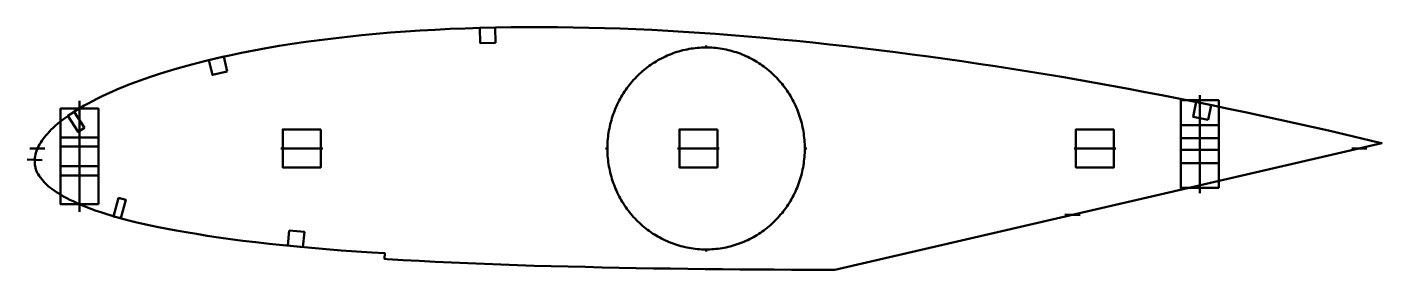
# Model space of a CAD drawing. Header units: metres. Extents: x -1 to 356, y 68 to 132.
import ezdxf

# ---------------------------------------------------------------- set-up
doc = ezdxf.new("R2010")
doc.units = ezdxf.units.M
doc.layers.add('Layer', color=1, linetype='Continuous', lineweight=50)

msp = doc.modelspace()

# ---------------------------------------------------------------- linework, layer by layer
at = {"layer": 'Layer'}
for p, q in [((177.89, 126.58), (177.89, 127.08)), ((12.89, 108.53), (12.89, 112.53)), ((12.89, 110.99), (12.89, 99.99)), ((307.89, 110.04), (307.89, 114.04)), ((307.89, 113.19), (307.89, 102.19)), ((307.89, 106.66), (307.89, 95.66)), ((3.81, 100), (-0.19, 100)), ((12.89, 103.43), (12.89, 92.43)), ((65.93, 100), (76.93, 100)), ((151.9, 100), (151.4, 100)), ((170.36, 100), (181.36, 100)), ((203.88, 100), (204.38, 100)), ((274.79, 100), (285.79, 100)), ((307.89, 100.13), (307.89, 89.13)), ((347.91, 100), (351.91, 100)), ((-0.9, 97.13), (3.09, 96.95)), ((3.09, 96.95), (-0.9, 97.13)), ((12.89, 95.87), (12.89, 84.87)), ((307.89, 92.28), (307.89, 88.28)), ((12.89, 87.33), (12.89, 83.33)), ((276.39, 82.44), (272.39, 82.61)), ((177.89, 73.42), (177.89, 72.92))]:
    msp.add_line(p, q, dxfattribs=at)
for points in [[(355.84, 101.37), (355.84, 101.37), (354.91, 101.59), (350.52, 102.62), (346.14, 103.66), (341.77, 104.69), (337.39, 105.7), (333.02, 106.68), (328.63, 107.64), (324.23, 108.58), (319.84, 109.52), (315.45, 110.46), (311.07, 111.39), (306.68, 112.29), (302.29, 113.15), (297.89, 114.01), (293.5, 114.85), (289.11, 115.69), (284.72, 116.51), (280.34, 117.31), (275.95, 118.07), (271.55, 118.81), (267.16, 119.53), (262.77, 120.25), (258.39, 120.96), (254.01, 121.65), (249.63, 122.31), (245.25, 122.94), (240.87, 123.56), (236.49, 124.16), (232.13, 124.76), (227.77, 125.33), (223.41, 125.88), (219.06, 126.4), (214.71, 126.9), (210.37, 127.38), (206.04, 127.85), (201.72, 128.3), (197.41, 128.72), (193.13, 129.12), (188.86, 129.49), (184.61, 129.84), (180.39, 130.16), (176.17, 130.46), (171.97, 130.73), (167.78, 130.97), (163.6, 131.18), (159.43, 131.37), (155.27, 131.54), (151.13, 131.68), (147, 131.79), (142.88, 131.87), (138.77, 131.92), (134.68, 131.94), (130.6, 131.93), (126.54, 131.89), (122.5, 131.82), (118.48, 131.73), (114.47, 131.6), (110.5, 131.45), (106.54, 131.25), (102.61, 131.02), (98.7, 130.77), (94.83, 130.49), (91, 130.17), (87.2, 129.81), (83.45, 129.41), (79.73, 128.98), (76.06, 128.52), (72.46, 128.06), (68.92, 127.55), (65.46, 127), (62.07, 126.4), (58.76, 125.77), (55.54, 125.13), (52.42, 124.48), (49.42, 123.84), (46.53, 123.17), (43.76, 122.47), (41.13, 121.76), (38.61, 121.04), (36.22, 120.32), (33.96, 119.61), (31.82, 118.9), (29.8, 118.21), (27.89, 117.54), (26.11, 116.88), (24.44, 116.23), (22.87, 115.57), (21.39, 114.92), (20, 114.29), (18.69, 113.66), (17.46, 113.05), (16.3, 112.44), (15.2, 111.85), (14.16, 111.27), (13.18, 110.7), (12.26, 110.15), (11.39, 109.61), (10.57, 109.07), (9.79, 108.53), (9.06, 108.01), (8.37, 107.49), (7.72, 106.99), (7.1, 106.47), (6.52, 105.96), (5.97, 105.46), (5.46, 104.96), (4.97, 104.47), (4.52, 103.98), (4.1, 103.49), (3.71, 103), (3.34, 102.52), (3, 102.04), (2.68, 101.56), (2.38, 101.08), (2.12, 100.61), (1.89, 100.18), (1.7, 99.76), (1.54, 99.32), (1.41, 98.86), (1.3, 98.38), (1.21, 97.89), (1.14, 97.5), (1.09, 97.04), (1.12, 96.69), (1.14, 96.21), (1.17, 95.76), (1.23, 95.33), (1.31, 94.9), (1.42, 94.48), (1.57, 94.05), (1.76, 93.63), (2, 93.2), (2.28, 92.76), (2.6, 92.32), (2.94, 91.88), (3.3, 91.45), (3.7, 91.02), (4.14, 90.59), (4.6, 90.17), (5.09, 89.75), (5.63, 89.34), (6.19, 88.93), (6.8, 88.52), (7.44, 88.12), (8.11, 87.71), (8.83, 87.31), (9.58, 86.9), (10.36, 86.5), (11.19, 86.09), (12.07, 85.69), (13, 85.28), (13.99, 84.87), (15.02, 84.46), (16.12, 84.05), (17.28, 83.63), (18.51, 83.21), (19.81, 82.78), (21.19, 82.36), (22.65, 81.94), (24.23, 81.51), (25.9, 81.07), (27.67, 80.62), (29.55, 80.17), (31.56, 79.72), (33.7, 79.27), (35.97, 78.82), (38.38, 78.37), (40.95, 77.94), (43.67, 77.5), (46.53, 77.05), (49.52, 76.6), (52.65, 76.15), (55.92, 75.73), (59.31, 75.32), (62.83, 74.94), (66.46, 74.58), (70.18, 74.2), (73.98, 73.83), (77.85, 73.49), (81.8, 73.18), (85.81, 72.89), (89.89, 72.63), (93.3, 72.42), (93.21, 70.93), (93.93, 70.88), (98.1, 70.63), (102.31, 70.39), (106.56, 70.17), (110.84, 69.98), (115.16, 69.81), (119.5, 69.64), (123.86, 69.47), (128.25, 69.3), (132.66, 69.15), (137.09, 69.03), (141.54, 68.91), (146.01, 68.81), (150.49, 68.71), (154.99, 68.62), (159.5, 68.53), (164.02, 68.45), (168.56, 68.38), (173.1, 68.32), (177.65, 68.26), (182.21, 68.21), (186.76, 68.17), (191.31, 68.14), (195.85, 68.11), (200.39, 68.08), (204.92, 68.06), (211.82, 68.05), (355.84, 101.37)], [(203.88, 100), (203.87, 100.56), (203.86, 101.12), (203.83, 101.67), (203.79, 102.23), (203.74, 102.79), (203.67, 103.34), (203.6, 103.9), (203.51, 104.45), (203.42, 105), (203.31, 105.54), (203.19, 106.09), (203.06, 106.63), (202.92, 107.17), (202.76, 107.71), (202.6, 108.24), (202.42, 108.77), (202.24, 109.29), (202.04, 109.81), (201.84, 110.33), (201.62, 110.84), (201.39, 111.35), (201.15, 111.85), (200.9, 112.35), (200.64, 112.84), (200.37, 113.33), (200.1, 113.81), (199.81, 114.28), (199.51, 114.75), (199.2, 115.21), (198.88, 115.67), (198.56, 116.11), (198.22, 116.55), (197.88, 116.99), (197.52, 117.41), (197.16, 117.83), (196.79, 118.24), (196.41, 118.64), (196.02, 119.04), (195.63, 119.42), (195.23, 119.8), (194.82, 120.17), (194.4, 120.53), (193.97, 120.88), (193.54, 121.22), (193.1, 121.55), (192.65, 121.87), (192.2, 122.18), (191.74, 122.49), (191.28, 122.78), (190.81, 123.06), (190.33, 123.33), (189.85, 123.6), (189.36, 123.85), (188.87, 124.09), (188.37, 124.32), (187.87, 124.54), (187.36, 124.75), (186.85, 124.95), (186.34, 125.13), (185.82, 125.31), (185.3, 125.47), (184.77, 125.63), (184.24, 125.77), (183.71, 125.9), (183.18, 126.02), (182.64, 126.13), (182.1, 126.22), (181.56, 126.31), (181.02, 126.38), (180.48, 126.44), (179.94, 126.49), (179.39, 126.53), (178.85, 126.56), (178.3, 126.57), (177.75, 126.58), (177.21, 126.57), (176.66, 126.55), (176.12, 126.51), (175.57, 126.47), (175.03, 126.41), (174.49, 126.35), (173.95, 126.27), (173.41, 126.18), (172.87, 126.08), (172.34, 125.96), (171.8, 125.84), (171.27, 125.7), (170.75, 125.55), (170.22, 125.39), (169.7, 125.22), (169.19, 125.04), (168.67, 124.85), (168.17, 124.65), (167.66, 124.43), (167.16, 124.21), (166.67, 123.97), (166.18, 123.72), (165.69, 123.47), (165.21, 123.2), (164.74, 122.92), (164.27, 122.63), (163.81, 122.34), (163.35, 122.03), (162.9, 121.71), (162.46, 121.39), (162.02, 121.05), (161.6, 120.7), (161.17, 120.35), (160.76, 119.99), (160.35, 119.61), (159.95, 119.23), (159.56, 118.84), (159.18, 118.44), (158.8, 118.04), (158.44, 117.62), (158.08, 117.2), (157.73, 116.77), (157.39, 116.34), (157.06, 115.89), (156.74, 115.44), (156.43, 114.98), (156.12, 114.52), (155.83, 114.05), (155.54, 113.57), (155.27, 113.09), (155.01, 112.6), (154.75, 112.1), (154.51, 111.6), (154.28, 111.1), (154.05, 110.59), (153.84, 110.07), (153.64, 109.55), (153.45, 109.03), (153.27, 108.5), (153.1, 107.97), (152.94, 107.44), (152.79, 106.9), (152.66, 106.36), (152.53, 105.82), (152.42, 105.27), (152.32, 104.72), (152.22, 104.17), (152.14, 103.62), (152.08, 103.06), (152.02, 102.51), (151.97, 101.95), (151.94, 101.4), (151.92, 100.84), (151.9, 100.28), (151.9, 99.72), (151.92, 99.16), (151.94, 98.6), (151.97, 98.05), (152.02, 97.49), (152.08, 96.94), (152.14, 96.38), (152.22, 95.83), (152.32, 95.28), (152.42, 94.73), (152.53, 94.18), (152.66, 93.64), (152.79, 93.1), (152.94, 92.56), (153.1, 92.03), (153.27, 91.5), (153.45, 90.97), (153.64, 90.45), (153.84, 89.93), (154.05, 89.41), (154.28, 88.9), (154.51, 88.4), (154.75, 87.9), (155.01, 87.4), (155.27, 86.91), (155.54, 86.43), (155.83, 85.95), (156.12, 85.48), (156.43, 85.02), (156.74, 84.56), (157.06, 84.11), (157.39, 83.66), (157.73, 83.23), (158.08, 82.8), (158.44, 82.38), (158.8, 81.96), (159.18, 81.56), (159.56, 81.16), (159.95, 80.77), (160.35, 80.39), (160.76, 80.01), (161.17, 79.65), (161.6, 79.3), (162.02, 78.95), (162.46, 78.61), (162.9, 78.29), (163.35, 77.97), (163.81, 77.66), (164.27, 77.37), (164.74, 77.08), (165.21, 76.8), (165.69, 76.53), (166.18, 76.28), (166.67, 76.03), (167.16, 75.79), (167.66, 75.57), (168.17, 75.35), (168.67, 75.15), (169.19, 74.96), (169.7, 74.78), (170.22, 74.61), (170.75, 74.45), (171.27, 74.3), (171.8, 74.16), (172.34, 74.04), (172.87, 73.92), (173.41, 73.82), (173.95, 73.73), (174.49, 73.65), (175.03, 73.59), (175.57, 73.53), (176.12, 73.49), (176.66, 73.45), (177.21, 73.43), (177.75, 73.42), (178.3, 73.43), (178.85, 73.44), (179.39, 73.47), (179.94, 73.51), (180.48, 73.56), (181.02, 73.62), (181.56, 73.69), (182.1, 73.78), (182.64, 73.87), (183.18, 73.98), (183.71, 74.1), (184.24, 74.23), (184.77, 74.37), (185.3, 74.53), (185.82, 74.69), (186.34, 74.87), (186.85, 75.05), (187.36, 75.25), (187.87, 75.46), (188.37, 75.68), (188.87, 75.91), (189.36, 76.15), (189.85, 76.4), (190.33, 76.67), (190.81, 76.94), (191.28, 77.22), (191.74, 77.51), (192.2, 77.82), (192.65, 78.13), (193.1, 78.45), (193.54, 78.78), (193.97, 79.12), (194.4, 79.47), (194.82, 79.83), (195.23, 80.2), (195.63, 80.58), (196.02, 80.96), (196.41, 81.36), (196.79, 81.76), (197.16, 82.17), (197.52, 82.59), (197.88, 83.01), (198.22, 83.45), (198.56, 83.89), (198.88, 84.33), (199.2, 84.79), (199.51, 85.25), (199.81, 85.72), (200.1, 86.19), (200.37, 86.67), (200.64, 87.16), (200.9, 87.65), (201.15, 88.15), (201.39, 88.65), (201.62, 89.16), (201.84, 89.67), (202.04, 90.19), (202.24, 90.71), (202.42, 91.23), (202.6, 91.76), (202.76, 92.29), (202.92, 92.83), (203.06, 93.37), (203.19, 93.91), (203.31, 94.46), (203.42, 95), (203.51, 95.55), (203.6, 96.1), (203.67, 96.66), (203.74, 97.21), (203.79, 97.77), (203.83, 98.33), (203.86, 98.88), (203.87, 99.44), (203.88, 100)]]:
    msp.add_lwpolyline(points, close=True, dxfattribs=at)
for points in [[(122.4, 127.82), (118.41, 127.73), (118.31, 131.72), (122.31, 131.82), (122.4, 127.82)], [(51.78, 120.28), (47.89, 119.37), (46.98, 123.27), (50.88, 124.18), (51.78, 120.28)], [(312.89, 102.69), (302.89, 102.69), (302.89, 112.69), (312.89, 112.69), (312.89, 102.69)], [(310.09, 107.51), (306.17, 108.31), (306.97, 112.23), (310.89, 111.42), (310.09, 107.51)], [(17.89, 100.49), (7.89, 100.49), (7.89, 110.49), (17.89, 110.49), (17.89, 100.49)], [(14.2, 105.47), (12.53, 104.37), (9.79, 108.55), (11.46, 109.65), (14.2, 105.47)], [(76.43, 105), (76.43, 95), (66.43, 95), (66.43, 105), (76.43, 105)], [(180.86, 105), (180.86, 95), (170.86, 95), (170.86, 105), (180.86, 105)], [(285.29, 105), (285.29, 95), (275.29, 95), (275.29, 105), (285.29, 105)], [(312.89, 96.16), (302.89, 96.16), (302.89, 106.16), (312.89, 106.16), (312.89, 96.16)], [(17.89, 92.93), (7.89, 92.93), (7.89, 102.93), (17.89, 102.93), (17.89, 92.93)], [(312.89, 89.63), (302.89, 89.63), (302.89, 99.63), (312.89, 99.63), (312.89, 89.63)], [(17.89, 85.37), (7.89, 85.37), (7.89, 95.37), (17.89, 95.37), (17.89, 85.37)], [(23.2, 86.97), (25.13, 86.45), (23.82, 81.62), (21.89, 82.14), (23.2, 86.97)], [(68.12, 78.43), (72.1, 78.03), (71.7, 74.05), (67.72, 74.45), (68.12, 78.43)]]:
    msp.add_lwpolyline(points, dxfattribs=at)

doc.saveas('drawing.dxf')
